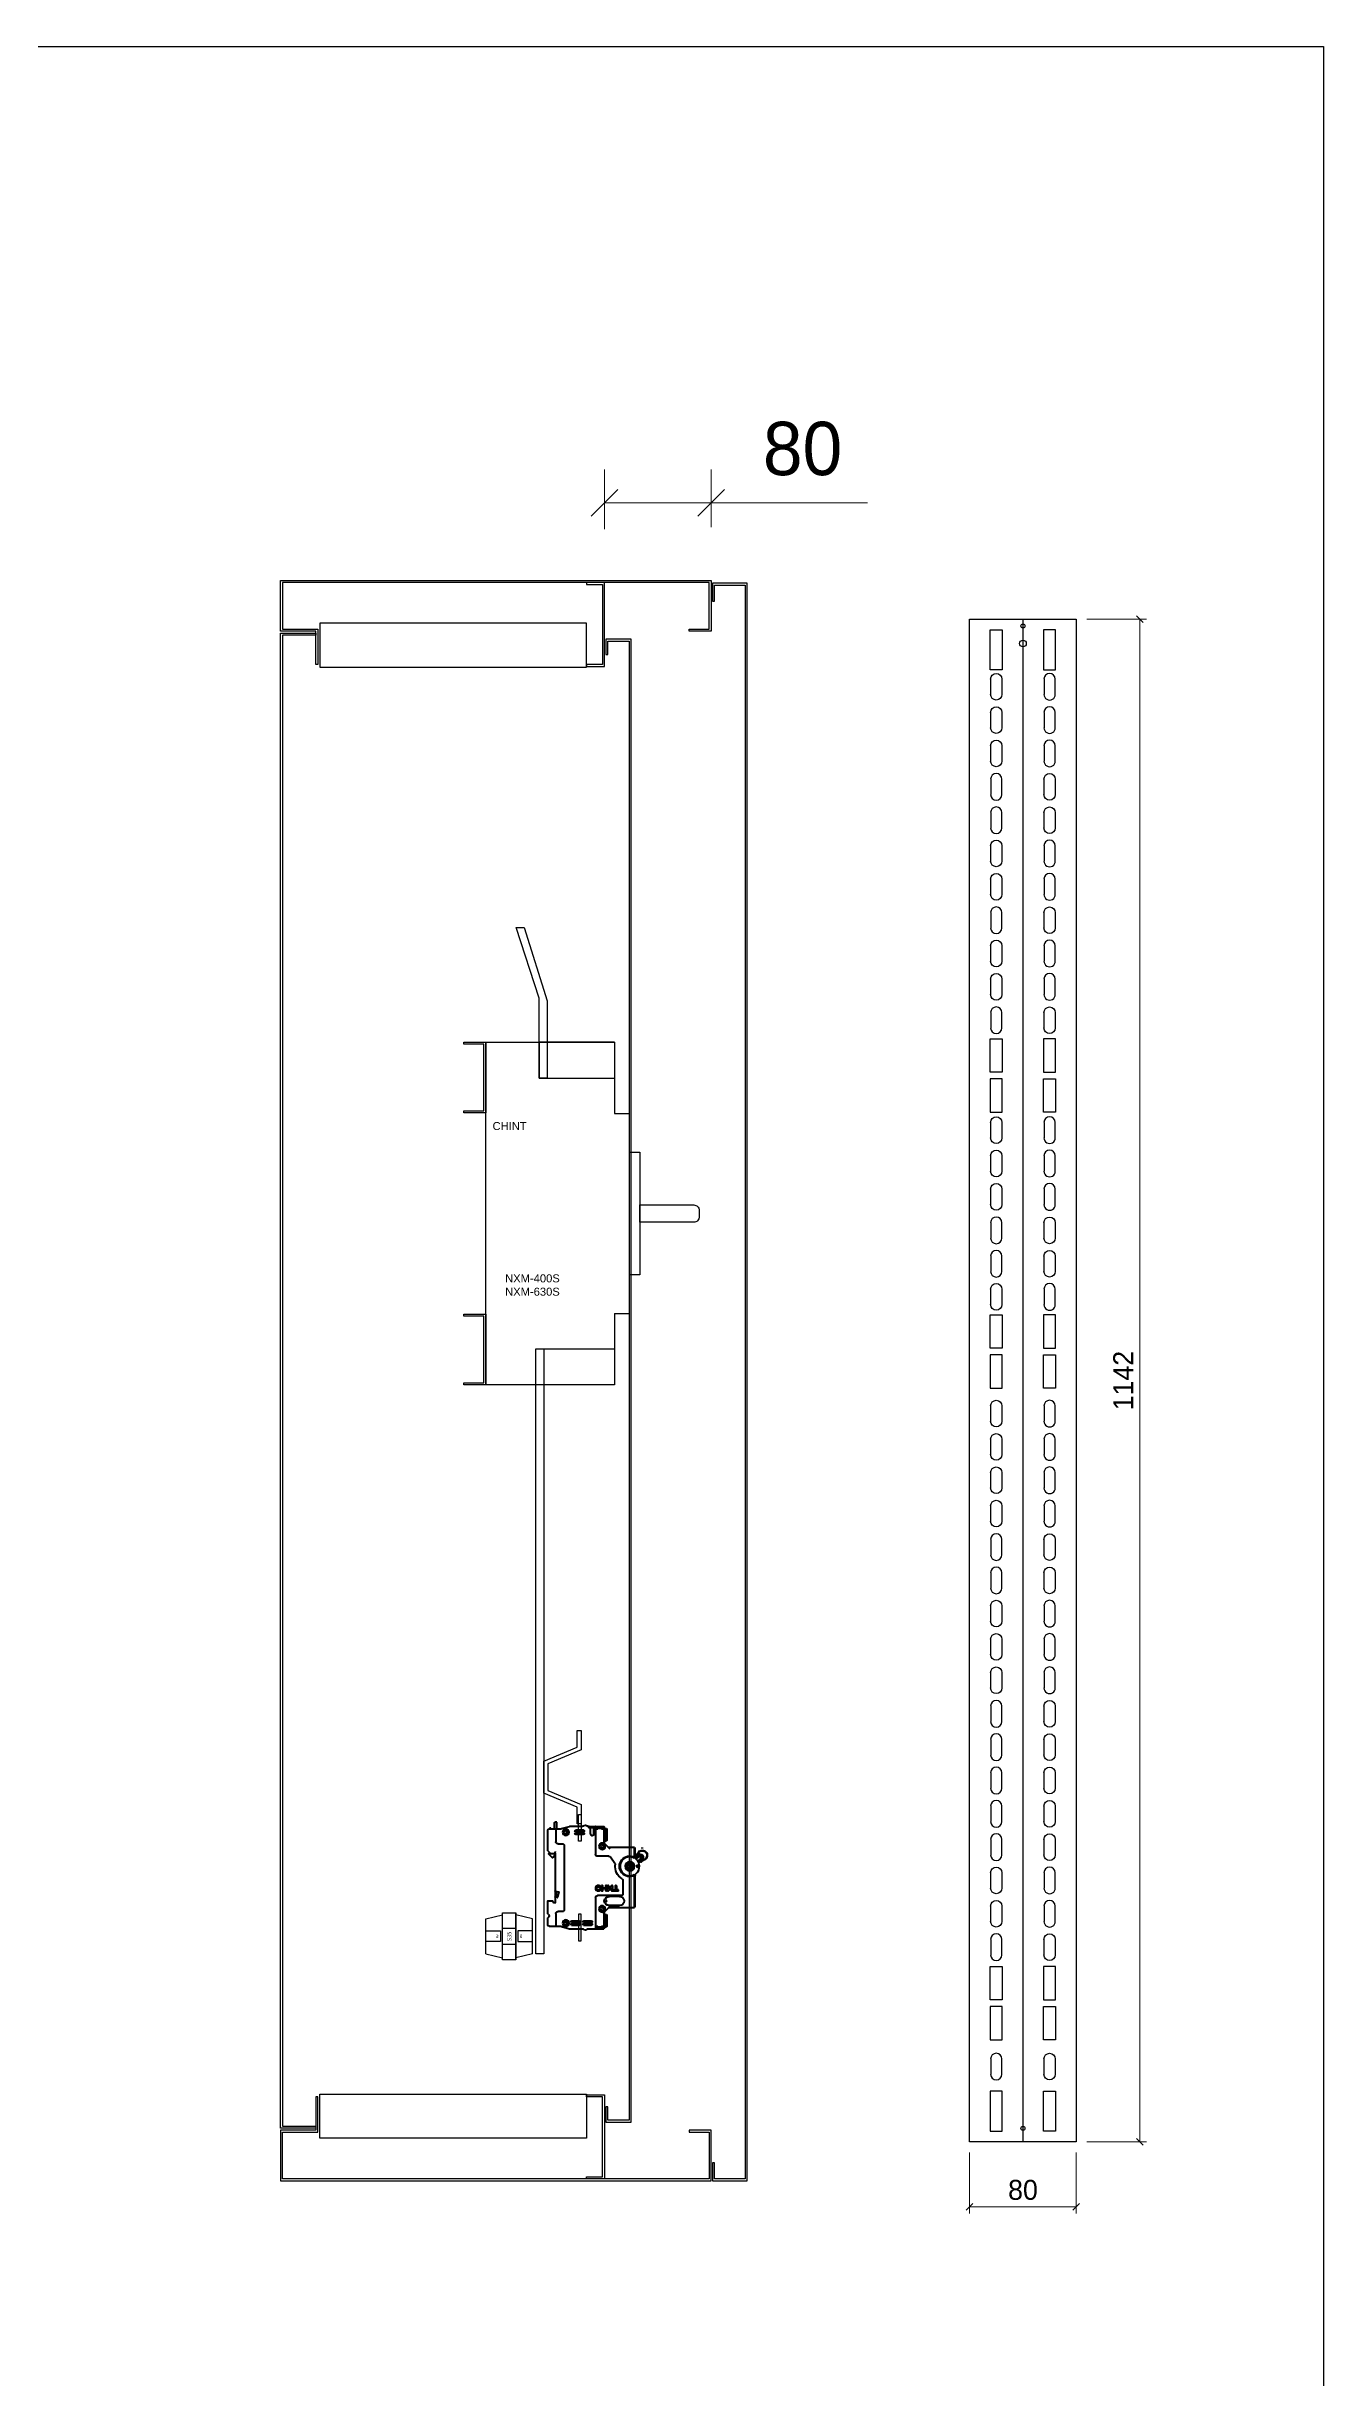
# Model space of a CAD drawing. Header units: millimetres. Extents: x 0 to 4277, y 0 to 3024.
# Drawn here: x 3319 to 4277, y 1276 to 3024 of the extents above; entities that cross this region are included whole.
import ezdxf
from ezdxf.enums import TextEntityAlignment as Align

# ---------------------------------------------------------------- set-up
doc = ezdxf.new("R2010")
doc.units = ezdxf.units.MM
doc.linetypes.add('KM_SOLID', pattern=[0])
doc.layers.add('CNC', color=7, linetype='Continuous')
doc.layers.add('DIM', color=253, linetype='Continuous')
for name, color, linetype, lineweight in [('GAI095DXF095CONTINUOUS095LINE0', 255, 'KM_SOLID', 13), ('KETI2095DXF095CONTINUOUS095LINE0', 255, 'KM_SOLID', 13), ('粗线层0', 3, 'KM_SOLID', 40), ('粗线层1', 3, 'KM_SOLID', 40)]:
    doc.layers.add(name, color=color, linetype=linetype, lineweight=lineweight)
doc.styles.add('Arial', font='arial.ttf')
doc.styles.add('Tahoma (Input Text)', font='tahoma.ttf')
doc.dimstyles.new('Dim-15', dxfattribs={"dimtxt": 15, "dimasz": 5, "dimexe": 5, "dimexo": 8, "dimgap": 5, "dimtad": 1, "dimdec": 0, "dimtxsty": 'Standard', "dimblk": 'OBLIQUE', "dimcen": 10, "dimclrd": 5, "dimclre": 5, "dimclrt": 3, "dimazin": 3, "dimtfac": 1, "dimtdec": 0, "dimtmove": 0, "dimatfit": 3, "dimldrblk": 'OBLIQUE', "dimlwd": 9, "dimlwe": 9})
doc.dimstyles.new('Dim-40', dxfattribs={"dimtxt": 40, "dimasz": 20, "dimexe": 25, "dimexo": 40, "dimgap": 20, "dimtad": 1, "dimdec": 0, "dimtxsty": 'Standard', "dimblk": 'OBLIQUE', "dimcen": 15, "dimclrd": 5, "dimclre": 5, "dimclrt": 3, "dimazin": 3, "dimtfac": 1, "dimtdec": 0, "dimtmove": 0, "dimatfit": 3, "dimldrblk": 'ARCHTICK', "dimlwd": 9, "dimlwe": 9})

# ---------------------------------------------------------------- blocks, each defined once
blk = doc.blocks.new('khungtenAsean2')
at = {"color": 7}
blk.add_lwpolyline([(0, 0), (2970, 0), (2970, -2100), (0, -2100)], close=True, dxfattribs=at)
at = {"color": 1, "style": 'Tahoma (Input Text)', "flags": 8}
for tag, p in [('#01', (137.1, -2021.3)), ('#03', (506.6, -2019.3)), ('#05', (1106.6, -2021.3)), ('#07', (1834.7, -2021.3)), ('#09', (2146.7, -2021.3)), ('#02', (98.5, -2081.3)), ('#04', (486.1, -2081.3)), ('#06', (1065.3, -2081.3)), ('#08', (1817.4, -2081.3)), ('#10', (2146.7, -2081.3))]:
    blk.add_attdef(tag, p, '', height=25, dxfattribs=at)
blk.add_attdef('#11', text='', height=25, dxfattribs=at).set_placement((2915, -2067.3), align=Align.CENTER)
blk = doc.blocks.new('*D7')
at = {"color": 0, "linetype": 'ByBlock', "lineweight": -2}
for p, q in [((4141.7, 2592.1), (4136.7, 2597.1)), ((4136.7, 1455.6), (4141.7, 1450.6))]:
    blk.add_line(p, q, dxfattribs=at)
at = {"layer": 'Defpoints', "color": 0, "transparency": 16777216}
for p in [(4091.5, 2594.6), (4091.5, 1453.1), (4139.2, 1453.1)]:
    blk.add_point(p, dxfattribs=at)
at = {"layer": 'DIM', "color": 5, "lineweight": 9, "transparency": 16777216}
for p, q in [((4099.5, 2594.6), (4144.2, 2594.6)), ((4139.2, 2594.6), (4139.2, 1453.1)), ((4099.5, 1453.1), (4144.2, 1453.1))]:
    blk.add_line(p, q, dxfattribs=at)
at = {"layer": 'DIM', "color": 3, "transparency": 16777216, "insert": (4126.7, 2023.8), "char_height": 15, "attachment_point": 5, "rotation": 90}
blk.add_mtext('1142', dxfattribs=at)
blk = doc.blocks.new('_Oblique')
at = {"color": 0, "linetype": 'ByBlock', "lineweight": -2}
blk.add_line((-0.5, -0.5), (0.5, 0.5), dxfattribs=at)
blk = doc.blocks.new('*D8')
at = {"color": 0, "linetype": 'ByBlock', "lineweight": -2}
for p, q in [((4014, 1406.8), (4009, 1401.8)), ((4089, 1401.8), (4094, 1406.8))]:
    blk.add_line(p, q, dxfattribs=at)
at = {"layer": 'Defpoints', "color": 0, "transparency": 16777216}
for p in [(4011.5, 1453.1), (4091.5, 1453.1), (4091.5, 1404.3)]:
    blk.add_point(p, dxfattribs=at)
at = {"layer": 'DIM', "color": 5, "lineweight": 9, "transparency": 16777216}
for p, q in [((4011.5, 1445.1), (4011.5, 1399.3)), ((4091.5, 1445.1), (4091.5, 1399.3)), ((4011.5, 1404.3), (4091.5, 1404.3))]:
    blk.add_line(p, q, dxfattribs=at)
at = {"layer": 'DIM', "color": 3, "transparency": 16777216, "insert": (4051.5, 1416.9), "char_height": 15, "attachment_point": 5}
blk.add_mtext('80', dxfattribs=at)
blk = doc.blocks.new('ovan8.5x20')
at = {"layer": 'CNC', "color": 2, "lineweight": -3}
for p, q in [((5.7, 4.2), (-5.8, 4.2)), ((-5.8, -4.2), (5.7, -4.2))]:
    blk.add_line(p, q, dxfattribs=at)
for centre, start, end in [((-5.8, 0), 90, 270), ((5.7, 0), 270, 90)]:
    blk.add_arc(centre, 4.25, start, end, dxfattribs=at)
blk = doc.blocks.new('nxm-400-630-2')
at = {"color": 7}
for p, q in [((29751.6, -129472.4), (29751.6, -129525.9)), ((29751.6, -129525.9), (29762.6, -129525.9)), ((29762.6, -129554.9), (29762.6, -129646.9)), ((29751.6, -129675.9), (29751.6, -129729.4)), ((29751.6, -129675.9), (29762.6, -129675.9))]:
    blk.add_line(p, q, dxfattribs=at)
for points in [[(29751.6, -129729.4), (29655.1, -129729.4), (29655.1, -129472.4), (29751.6, -129472.4)], [(29751.6, -129472.4), (29695.1, -129472.4), (29695.1, -129499.4), (29751.6, -129499.4)], [(29762.6, -129525.9), (29762.6, -129554.9)], [(29762.6, -129554.9), (29770.6, -129554.9), (29770.6, -129646.9), (29762.6, -129646.9)], [(29762.6, -129646.9), (29762.6, -129675.9)], [(29751.6, -129729.4), (29692.6, -129729.4), (29692.6, -129702.4), (29751.6, -129702.4)]]:
    blk.add_lwpolyline(points, dxfattribs=at)
blk.add_lwpolyline([(29770.6, -129594.4), (29811.1, -129594.4, -0.414214), (29815.1, -129598.4), (29815.1, -129603.4, -0.414214), (29811.1, -129607.4), (29770.6, -129607.4)], format="xyb", close=True, dxfattribs=at)
at = {"color": 7, "char_height": 6, "width": 25.603, "attachment_point": 5, "style": 'Arial'}
for s, insert in [('CHINT', (29673, -129535.3)), ('NXM-400S\\PNXM-630S', (29690.1, -129654.5))]:
    blk.add_mtext(s, dxfattribs=dict(at, insert=insert))
blk = doc.blocks.new('*D12')
at = {"color": 0, "linetype": 'ByBlock', "lineweight": -2}
for p, q in [((3747.6, 2692), (3727.6, 2672)), ((3807.6, 2672), (3827.6, 2692))]:
    blk.add_line(p, q, dxfattribs=at)
at = {"layer": 'Defpoints', "color": 0, "transparency": 16777216}
for p in [(3817.6, 2682), (3737.6, 2622.3), (3817.6, 2623.8)]:
    blk.add_point(p, dxfattribs=at)
at = {"layer": 'DIM', "color": 5, "lineweight": 9, "transparency": 16777216}
for p, q in [((3737.6, 2662.3), (3737.6, 2707)), ((3817.6, 2663.8), (3817.6, 2707)), ((3737.6, 2682), (3817.6, 2682)), ((3817.6, 2682), (3934.8, 2682))]:
    blk.add_line(p, q, dxfattribs=at)
at = {"layer": 'DIM', "color": 3, "transparency": 16777216, "insert": (3886.2, 2722.4), "char_height": 40, "attachment_point": 5}
blk.add_mtext('80', dxfattribs=at)
blk = doc.blocks.new('_ArchTick')
at = {"color": 0, "const_width": 0.15}
blk.add_lwpolyline([(-0.5, -0.5), (0.5, 0.5)], dxfattribs=at)
blk = doc.blocks.new('nxb63-2')
at = {"color": 1}
for points in [[(29690.6, -130689.9), (29692.6, -130689.9), (29692.6, -130709.9), (29690.6, -130709.9)], [(29690.6, -130784.7), (29692.6, -130784.7), (29692.6, -130764.7), (29690.6, -130764.7)]]:
    blk.add_lwpolyline(points, close=True, dxfattribs=at)
at = {"layer": 'GAI095DXF095CONTINUOUS095LINE0', "color": 7, "linetype": 'KM_SOLID'}
blk.add_line((29732.7, -130714.8), (29733.1, -130715.2), dxfattribs=at)
blk.add_arc((29683.9, -130775.4), 0.3, 255.0184, 270, dxfattribs=at)
at = {"layer": 'KETI2095DXF095CONTINUOUS095LINE0', "color": 7, "linetype": 'KM_SOLID'}
for q in [(29683.8, -130775.7), (29683.9, -130775.7)]:
    blk.add_line((29683.9, -130775.7), q, dxfattribs=at)
at = {"layer": '粗线层0', "color": 7}
for p, q in [((29721.5, -130716.3), (29713.5, -130716.3)), ((29714, -130716.4), (29721.5, -130716.4)), ((29713.5, -130723.3), (29721.5, -130723.3)), ((29721.5, -130723.2), (29714, -130723.2))]:
    blk.add_line(p, q, dxfattribs=at)
for centre, radius, start, end in [((29713.5, -130719.8), 3.5, 90, 270), ((29711.4, -130718.5), 0.5, 153.9721, 238.0343), ((29714, -130719.8), 3.4, 90, 153.9721), ((29710.6, -130719.8), 1, 301.9657, 58.0343), ((29721.5, -130719.8), 3.5, 270, 90), ((29721.5, -130719.8), 3.4, 270, 90), ((29711.4, -130721), 0.5, 121.9657, 206.0279), ((29714, -130719.8), 3.4, 206.0279, 270)]:
    blk.add_arc(centre, radius, start, end, dxfattribs=at)
at = {"layer": '粗线层1', "color": 7}
for p, q in [((29667.6, -130701.8), (29667.6, -130706.8)), ((29668.6, -130700.8), (29677.9, -130700.8)), ((29673.6, -130710.4), (29673.6, -130700.8)), ((29676.8, -130700.8), (29683.9, -130698.9)), ((29683.9, -130698.9), (29693.7, -130698.9)), ((29685.5, -130701.7), (29691.5, -130701.7)), ((29691.5, -130702.7), (29685.5, -130702.7)), ((29694.5, -130701.7), (29700.5, -130701.7)), ((29700.5, -130702.7), (29694.5, -130702.7)), ((29697.8, -130698.9), (29709.6, -130698.9)), ((29703.5, -130722.3), (29703.5, -130698.9)), ((29704.5, -130701.4), (29704.5, -130698.9)), ((29704.5, -130700.4), (29708.5, -130700.4)), ((29708.5, -130701.4), (29708.5, -130698.9)), ((29710, -130699.3), (29709.6, -130698.9)), ((29709.6, -130711.2), (29709.6, -130698.9)), ((29710, -130711.6), (29710, -130699.3)), ((29710.4, -130700.4), (29711.6, -130700.4)), ((29712, -130700.8), (29711.6, -130700.4)), ((29711.6, -130700.4), (29711.6, -130709.7)), ((29712, -130709.3), (29712, -130700.8)), ((29667.6, -130710.3), (29667.6, -130719.7)), ((29667.9, -130720), (29671.2, -130720)), ((29671.2, -130720), (29672.1, -130718.5)), ((29672.1, -130718.5), (29671.9, -130718.2)), ((29673.1, -130718.5), (29672.1, -130718.5)), ((29673.1, -130718.5), (29673.4, -130718.2)), ((29673.1, -130756), (29673.1, -130718.5)), ((29678.5, -130711.9), (29675.1, -130711.9)), ((29680, -130761.2), (29680, -130713.4)), ((29685.5, -130703.7), (29691.5, -130703.7)), ((29691.5, -130704.7), (29685.5, -130704.7)), ((29694.5, -130703.7), (29700.5, -130703.7)), ((29700.5, -130704.7), (29694.5, -130704.7)), ((29709.6, -130711.2), (29714.4, -130716)), ((29710.4, -130709.7), (29711.6, -130709.7)), ((29711.6, -130709.7), (29712, -130709.3)), ((29713.2, -130714.8), (29732.7, -130714.8)), ((29732.7, -130714.8), (29732.7, -130738.7)), ((29733.1, -130715.2), (29733.1, -130738.7)), ((29673.2, -130727.2), (29675.8, -130726.7)), ((29675, -130722.5), (29673.3, -130722.9)), ((29674, -130727), (29674, -130722.7)), ((29675, -130722.5), (29675.1, -130722.3)), ((29675.8, -130726.7), (29675, -130722.5)), ((29675.8, -130726.7), (29676.1, -130726.8)), ((29703.5, -130730.2), (29703.5, -130728.3)), ((29704.5, -130728.4), (29704.5, -130730.1)), ((29704.6, -130727.3), (29706.4, -130727.3)), ((29706.4, -130731.3), (29704.6, -130731.3)), ((29706.2, -130728.1), (29704.8, -130728.1)), ((29704.8, -130730.5), (29706.2, -130730.5)), ((29722.5, -130723.8), (29705, -130723.8)), ((29706.5, -130728.6), (29706.5, -130728.4)), ((29706.5, -130730.1), (29706.5, -130729.8)), ((29707.3, -130728.8), (29706.7, -130728.8)), ((29706.7, -130729.6), (29707.3, -130729.6)), ((29707.5, -130728.3), (29707.5, -130728.6)), ((29707.5, -130729.8), (29707.5, -130730.2)), ((29707.9, -130731.1), (29707.9, -130727.4)), ((29708, -130727.3), (29708.7, -130727.3)), ((29708.7, -130731.3), (29708, -130731.3)), ((29708.9, -130727.4), (29708.9, -130728.8)), ((29711.7, -130728.8), (29708.9, -130728.8)), ((29708.9, -130729.6), (29708.9, -130731.1)), ((29708.9, -130729.6), (29710.8, -130729.6)), ((29710.8, -130728.1), (29710.8, -130727.4)), ((29710.8, -130731.1), (29710.8, -130729.6)), ((29711.7, -130727.3), (29711, -130727.3)), ((29711.7, -130728.3), (29711, -130728.3)), ((29711.7, -130731.3), (29711, -130731.3)), ((29711.8, -130727.4), (29711.8, -130728.1)), ((29711.8, -130728.9), (29711.8, -130731.1)), ((29712.3, -130731.1), (29712.3, -130727.4)), ((29712.5, -130727.3), (29712.9, -130727.3)), ((29713.2, -130731.3), (29712.5, -130731.3)), ((29713.3, -130731.1), (29713.3, -130728.8)), ((29715.2, -130731), (29713.3, -130728.8)), ((29713.5, -130727.6), (29715.3, -130729.8)), ((29715.3, -130727.4), (29715.3, -130729.8)), ((29715.5, -130727.3), (29716.2, -130727.3)), ((29716.2, -130731.3), (29715.8, -130731.3)), ((29716.3, -130727.4), (29716.3, -130731.1)), ((29716.5, -130727.9), (29716.5, -130727.4)), ((29716.8, -130727.3), (29720.6, -130727.3)), ((29716.8, -130728.1), (29718.2, -130728.1)), ((29718.2, -130731.1), (29718.2, -130728.1)), ((29719, -130731.3), (29718.3, -130731.3)), ((29720.6, -130728.1), (29719.2, -130728.1)), ((29719.2, -130731.1), (29719.2, -130728.1)), ((29720.6, -130727.4), (29720.6, -130727.9)), ((29724, -130735.2), (29724, -130725.3)), ((29671.2, -130752.2), (29668.5, -130754.9)), ((29670.4, -130755.2), (29669.1, -130755.2)), ((29670.4, -130755.5), (29670.4, -130755.2)), ((29671.2, -130752.2), (29671.5, -130752.2)), ((29673.1, -130754.4), (29671.5, -130752.2)), ((29703.5, -130774.7), (29703.5, -130754.8)), ((29713.3, -130753.3), (29705, -130753.3)), ((29717.9, -130748), (29714.6, -130752.6)), ((29732.7, -130752.8), (29732.7, -130759.8)), ((29732.9, -130752), (29735.4, -130754)), ((29733.1, -130752.8), (29733.1, -130759.4)), ((29733.2, -130751.7), (29735.7, -130753.6)), ((29733.4, -130753.4), (29734, -130752.8)), ((29733.4, -130753.4), (29733.4, -130753.9)), ((29733.4, -130753.4), (29735.3, -130755)), ((29733.4, -130753.9), (29735.1, -130755.3)), ((29734, -130753.1), (29733.6, -130753.2)), ((29734.4, -130753.8), (29733.6, -130753.2)), ((29734, -130753.1), (29735.3, -130754.1)), ((29734.1, -130751.9), (29735.6, -130753.1)), ((29734.3, -130751.7), (29735.8, -130752.9)), ((29734.4, -130753.8), (29734.6, -130753.6)), ((29735.1, -130754.4), (29734.4, -130753.8)), ((29734.7, -130753.5), (29734.7, -130753.4)), ((29734.7, -130753.6), (29734.7, -130753.5)), ((29734.7, -130753.5), (29735.1, -130753.8)), ((29734.9, -130753.8), (29735.1, -130753.8)), ((29735.1, -130753.7), (29735.1, -130753.8)), ((29737.8, -130751.3), (29735.5, -130749.1)), ((29736.7, -130749.6), (29735.7, -130748.7)), ((29738.1, -130751), (29735.7, -130748.7)), ((29737.1, -130751.4), (29735.7, -130750.1)), ((29737.2, -130751.3), (29735.8, -130750)), ((29736, -130754.5), (29735.9, -130754.4)), ((29735.9, -130754.4), (29736, -130754.3)), ((29736.3, -130754.6), (29736.4, -130754.5)), ((29736.5, -130754.4), (29736.4, -130754.5)), ((29736.7, -130749.7), (29737.2, -130749)), ((29737, -130749.3), (29737, -130749.7)), ((29737, -130749.3), (29737.7, -130750)), ((29738.2, -130750.8), (29737, -130749.7)), ((29737.2, -130749), (29739.1, -130750.6)), ((29737.7, -130749), (29737.2, -130749)), ((29737.4, -130750.3), (29737.5, -130750.3)), ((29737.5, -130750.2), (29737.7, -130750)), ((29737.8, -130750.6), (29737.5, -130750.3)), ((29737.6, -130750.3), (29737.5, -130750.3)), ((29737.7, -130749), (29739.3, -130750.4)), ((29737.7, -130750), (29738.4, -130750.6)), ((29737.8, -130750.5), (29737.8, -130750.6)), ((29737.8, -130750.6), (29737.8, -130750.7)), ((29738.4, -130751.4), (29738.5, -130751.4)), ((29738.6, -130751.4), (29738.5, -130751.4)), ((29738.7, -130751.8), (29738.6, -130751.9)), ((29738.8, -130751.7), (29738.7, -130751.8)), ((29740.7, -130750.9), (29740.6, -130751)), ((29740.7, -130750.9), (29741.5, -130751.6)), ((29740.9, -130750.9), (29740.7, -130750.9)), ((29740.9, -130750.9), (29741.5, -130751.5)), ((29741.4, -130751.7), (29741.5, -130751.6)), ((29741.5, -130751.6), (29741.5, -130751.5)), ((29667.6, -130757.5), (29669.5, -130755.6)), ((29667.6, -130757.5), (29667.6, -130772.8)), ((29667.9, -130757.7), (29667.6, -130757.5)), ((29668.8, -130755.6), (29668.8, -130756.3)), ((29669.7, -130755.5), (29673.1, -130755.5)), ((29673.6, -130773.8), (29673.6, -130764.2)), ((29675.1, -130762.7), (29678.5, -130762.7)), ((29688.5, -130769.8), (29694.5, -130769.8)), ((29694.5, -130770.8), (29688.5, -130770.8)), ((29688.5, -130771.8), (29694.5, -130771.8)), ((29694.5, -130772.8), (29688.5, -130772.8)), ((29699.7, -130770), (29699.7, -130774.5)), ((29702.2, -130770), (29702.2, -130774.5)), ((29714.4, -130758.6), (29709.6, -130763.4)), ((29709.6, -130775.7), (29709.6, -130763.4)), ((29710, -130775.3), (29710, -130763)), ((29710.4, -130764.9), (29711.6, -130764.9)), ((29711.6, -130764.9), (29711.6, -130774.2)), ((29712, -130765.3), (29711.6, -130764.9)), ((29712, -130773.8), (29712, -130765.3)), ((29732.7, -130759.8), (29713.2, -130759.8)), ((29732.7, -130759.8), (29733.1, -130759.4)), ((29735.9, -130756.5), (29735.8, -130756.6)), ((29735.8, -130756.6), (29735.8, -130756.7)), ((29736.5, -130757.3), (29735.8, -130756.6)), ((29736.4, -130757.3), (29735.8, -130756.7)), ((29736.4, -130757.3), (29736.5, -130757.3)), ((29736.5, -130757.3), (29736.6, -130757.2)), ((29668.6, -130773.8), (29677.9, -130773.8)), ((29669.8, -130774.3), (29669, -130774.3)), ((29670, -130773.9), (29670.5, -130773.8)), ((29672.4, -130778.4), (29672.4, -130773.8)), ((29672.4, -130778.4), (29672.9, -130778.9)), ((29674.4, -130778.9), (29672.9, -130778.9)), ((29674.4, -130773.8), (29674.4, -130778.9)), ((29676.8, -130773.8), (29683.8, -130775.7)), ((29693.7, -130775.7), (29683.9, -130775.7)), ((29697.8, -130775.7), (29709.6, -130775.7)), ((29698.5, -130774.8), (29698.5, -130775)), ((29703.2, -130774.7), (29698.7, -130774.7)), ((29703.5, -130774.7), (29703.4, -130774.7)), ((29704.5, -130775.7), (29704.5, -130773.2)), ((29708.5, -130774.2), (29704.5, -130774.2)), ((29708.5, -130775.7), (29708.5, -130773.2)), ((29710, -130775.3), (29709.6, -130775.7)), ((29710.4, -130774.2), (29711.6, -130774.2)), ((29711.6, -130774.2), (29712, -130773.8))]:
    blk.add_line(p, q, dxfattribs=at)
for centre, radius in [((29681.1, -130703.2), 2.45), ((29681.1, -130703.2), 2.15), ((29681.1, -130703.2), 1.1), ((29708.3, -130713.8), 2.45), ((29708.3, -130713.8), 2.15), ((29708.3, -130713.8), 1.1), ((29729.1, -130745.8), 7.3), ((29729.1, -130745.8), 3.45), ((29729.1, -130745.8), 3.15), ((29729.1, -130745.8), 2.45), ((29729.1, -130745.8), 2.15), ((29729.1, -130745.8), 1.1), ((29734.9, -130745.8), 0.7), ((29681.1, -130771.3), 2.45), ((29681.1, -130771.3), 2.15), ((29681.1, -130771.3), 1.1), ((29708.3, -130760.8), 2.45), ((29708.3, -130760.8), 2.15), ((29708.3, -130760.8), 1.1)]:
    blk.add_circle(centre, radius, dxfattribs=at)
for centre, radius, start, end in [((29668.6, -130701.8), 1, 90, 180), ((29683.9, -130699.2), 0.3, 89.9991, 104.9807), ((29685.5, -130702.2), 0.5, 90, 270), ((29691.5, -130702.2), 0.5, 270, 90), ((29693.7, -130698.1), 0.8, 270, 322.0201), ((29694.5, -130702.2), 0.5, 90, 270), ((29695.8, -130699.7), 1.8, 37.9799, 142.0201), ((29697.8, -130698.1), 0.8, 217.9781, 270.0013), ((29697.8, -130698.1), 0.8, 217.9799, 270), ((29700.5, -130702.2), 0.5, 270, 90), ((29710.4, -130700), 0.4, 180, 270), ((29668.1, -130706.8), 0.5, 180, 240), ((29668.1, -130710.3), 0.5, 120, 180), ((29667.9, -130719.7), 0.3, 180, 270), ((29667.1, -130708.6), 1.5, 300, 60), ((29671, -130719.7), 0.3, 269.9953, 329.9905), ((29675.1, -130710.4), 1.5, 180, 270), ((29678.5, -130713.4), 1.5, 0, 90), ((29685.5, -130704.2), 0.5, 90, 270), ((29691.5, -130704.2), 0.5, 270, 90), ((29694.5, -130704.2), 0.5, 90, 270), ((29700.5, -130704.2), 0.5, 270, 90), ((29710.4, -130710.1), 0.4, 90, 180), ((29673.3, -130722.7), 0.2, 179.9863, 282.0029), ((29673.3, -130727.4), 0.2, 102, 180), ((29705, -130722.3), 1.5, 180, 270), ((29729.1, -130745.8), 11, 121.8704, 186.0402), ((29722.5, -130725.3), 1.5, 0, 90), ((29722.5, -130735.2), 1.5, 301.8704, 0), ((29668.8, -130755.2), 0.4, 135, 270), ((29669.1, -130754.8), 0.4, 135, 270), ((29705, -130754.8), 1.5, 90, 180), ((29713.3, -130751.8), 1.5, 270, 325), ((29716.6, -130747.1), 1.5, 325, 6.0402), ((29729.1, -130745.8), 7.7, 63.2022, 296.7975), ((29729.1, -130745.8), 7.3, 62.2403, 297.7598), ((29732.5, -130738.7), 0.6, 258.9612, 0), ((29732.5, -130752.8), 0.6, 0, 101.037), ((29732.5, -130738.7), 0.2, 290.8967, 0), ((29728.5, -130738.3), 4.03, 346.0784, 347.7261), ((29732.5, -130752.8), 0.2, 0, 69.0963), ((29732.7, -130739.4), 0.1, 113.7331, 240.1632), ((29732.7, -130752.2), 0.1, 119.837, 214.4325), ((29734.9, -130751), 1.2, 199.1391, 231.7907), ((29734.9, -130751), 1, 194.2296, 231.7907), ((29735.1, -130745.7), 0.9, 187.5311, 222.9924), ((29735.1, -130745.7), 0.9, 188.1215, 232.0499), ((29735, -130750.8), 1, 46.2053, 85.0457), ((29736.7, -130752.4), 2.49, 231.7907, 46.2054), ((29733.9, -130756.6), 1.8, 19.0787, 48.998), ((29735, -130750.8), 1.2, 46.2053, 80.1013), ((29736.7, -130752.4), 2.19, 231.7907, 46.2053), ((29733.9, -130756.6), 2.1, 19.0787, 48.998), ((29736.7, -130752.4), 1.99, 231.7907, 46.2053), ((29736.4, -130752.1), 1.2, 231.7907, 46.2053), ((29736.7, -130752.4), 1.59, 231.7907, 46.2053), ((29736.4, -130752.1), 1, 231.7907, 46.2053), ((29740.5, -130749), 2.1, 228.998, 258.9173), ((29740.5, -130749), 1.8, 228.998, 258.9173), ((29739.9, -130751.8), 1, 60.3897, 78.9173), ((29739.9, -130751.8), 0.7, 60.3897, 78.9173), ((29738.6, -130754.1), 3.35, 318.945, 60.3897), ((29738.6, -130754.1), 3.65, 318.9494, 60.3897), ((29668.6, -130772.8), 1, 180, 270), ((29669.7, -130755.8), 0.3, 90, 135), ((29675.1, -130764.2), 1.5, 90, 180), ((29678.5, -130761.2), 1.5, 270, 0), ((29688.5, -130770.3), 0.5, 90, 270), ((29688.5, -130772.3), 0.5, 90, 270), ((29694.5, -130770.3), 0.5, 270, 90), ((29694.5, -130772.3), 0.5, 270, 90), ((29701, -130770), 1.26, 0, 180), ((29710.4, -130764.5), 0.4, 180, 270), ((29736.5, -130755.7), 1, 199.0787, 217.6062), ((29738.6, -130754.1), 3.65, 217.6062, 319.0465), ((29736.5, -130755.7), 0.7, 199.0787, 217.6062), ((29738.6, -130754.1), 3.35, 217.6062, 319.0509), ((29670.2, -130774.3), 1.2, 155.3667, 180), ((29670.2, -130774.3), 0.4, 105.6184, 180), ((29693.7, -130776.5), 0.8, 37.9779, 90), ((29693.7, -130776.5), 0.8, 37.9799, 90), ((29695.8, -130774.9), 1.8, 217.9799, 322.0201), ((29697.8, -130776.5), 0.8, 90, 142.0201), ((29710.4, -130774.6), 0.4, 90, 180)]:
    blk.add_arc(centre, radius, start, end, dxfattribs=at)
for points in [[(29704.6, -130727.3), (29704.1, -130727.3), (29703.5, -130727.8), (29703.5, -130728.3)], [(29703.5, -130730.2), (29703.5, -130730.7), (29704.1, -130731.3), (29704.6, -130731.3)], [(29704.5, -130728.4), (29704.5, -130728.3), (29704.7, -130728.1), (29704.8, -130728.1)], [(29704.8, -130730.5), (29704.7, -130730.5), (29704.5, -130730.3), (29704.5, -130730.1)], [(29706.2, -130728.1), (29706.3, -130728.1), (29706.5, -130728.3), (29706.5, -130728.4)], [(29706.5, -130730.1), (29706.5, -130730.3), (29706.3, -130730.5), (29706.2, -130730.5)], [(29707.5, -130728.3), (29707.5, -130727.8), (29706.9, -130727.3), (29706.4, -130727.3)], [(29706.4, -130731.3), (29706.9, -130731.3), (29707.5, -130730.7), (29707.5, -130730.2)], [(29706.5, -130728.6), (29706.5, -130728.7), (29706.6, -130728.8), (29706.7, -130728.8)], [(29706.7, -130729.6), (29706.6, -130729.6), (29706.5, -130729.7), (29706.5, -130729.8)], [(29707.3, -130728.8), (29707.4, -130728.8), (29707.5, -130728.7), (29707.5, -130728.6)], [(29707.5, -130729.8), (29707.5, -130729.7), (29707.4, -130729.6), (29707.3, -130729.6)], [(29707.9, -130727.4), (29707.9, -130727.4), (29707.9, -130727.3), (29708, -130727.3)], [(29708, -130731.3), (29707.9, -130731.3), (29707.9, -130731.2), (29707.9, -130731.1)], [(29708.7, -130727.3), (29708.8, -130727.3), (29708.9, -130727.4), (29708.9, -130727.4)], [(29708.9, -130731.1), (29708.9, -130731.2), (29708.8, -130731.3), (29708.7, -130731.3)], [(29710.8, -130727.4), (29710.8, -130727.4), (29710.9, -130727.3), (29711, -130727.3)], [(29711, -130728.3), (29710.9, -130728.3), (29710.8, -130728.2), (29710.8, -130728.1)], [(29711, -130731.3), (29710.9, -130731.3), (29710.8, -130731.2), (29710.8, -130731.1)], [(29711.7, -130727.3), (29711.7, -130727.3), (29711.8, -130727.4), (29711.8, -130727.4)], [(29711.8, -130728.1), (29711.8, -130728.2), (29711.7, -130728.3), (29711.7, -130728.3)], [(29711.7, -130728.8), (29711.8, -130728.8), (29711.8, -130728.8), (29711.8, -130728.9)], [(29711.8, -130731.1), (29711.8, -130731.2), (29711.7, -130731.3), (29711.7, -130731.3)], [(29712.3, -130727.4), (29712.3, -130727.4), (29712.4, -130727.3), (29712.5, -130727.3)], [(29712.5, -130731.3), (29712.4, -130731.3), (29712.3, -130731.2), (29712.3, -130731.1)], [(29712.9, -130727.3), (29713.1, -130727.3), (29713.3, -130727.4), (29713.5, -130727.6)], [(29713.3, -130731.1), (29713.3, -130731.2), (29713.2, -130731.3), (29713.2, -130731.3)], [(29715.8, -130731.3), (29715.5, -130731.3), (29715.3, -130731.2), (29715.2, -130731)], [(29715.3, -130727.4), (29715.3, -130727.4), (29715.4, -130727.3), (29715.5, -130727.3)], [(29716.2, -130727.3), (29716.2, -130727.3), (29716.3, -130727.4), (29716.3, -130727.4)], [(29716.3, -130731.1), (29716.3, -130731.2), (29716.2, -130731.3), (29716.2, -130731.3)], [(29716.5, -130727.4), (29716.5, -130727.3), (29716.7, -130727.3), (29716.8, -130727.3)], [(29716.8, -130728.1), (29716.7, -130728.1), (29716.5, -130728), (29716.5, -130727.9)], [(29718.3, -130731.3), (29718.2, -130731.3), (29718.2, -130731.2), (29718.2, -130731.1)], [(29719.2, -130731.1), (29719.2, -130731.2), (29719.1, -130731.3), (29719, -130731.3)], [(29720.6, -130727.3), (29720.7, -130727.3), (29720.6, -130727.4), (29720.6, -130727.4)], [(29720.6, -130727.9), (29720.6, -130728), (29720.7, -130728.1), (29720.6, -130728.1)], [(29703.3, -130774.6), (29703.3, -130774.5), (29703.3, -130774.5), (29703.3, -130774.5)], [(29703.4, -130774.7), (29703.4, -130774.6), (29703.4, -130774.6), (29703.3, -130774.6)]]:
    blk.add_open_spline(points, degree=3, dxfattribs=at)
for points, knots in [([(29732.5, -130739.2), (29732.5, -130739.1), (29732.5, -130739), (29732.5, -130738.9), (29732.5, -130738.9)], [0, 0, 0, 0, 0.2271569, 0.3039076, 0.3039076, 0.3039076, 0.3039076]), ([(29732.5, -130752.6), (29732.5, -130752.6), (29732.5, -130752.4), (29732.5, -130752.3), (29732.5, -130752.2)], [0, 0, 0, 0, 0.2110423, 0.4197038, 0.4197038, 0.4197038, 0.4197038]), ([(29735.9, -130754.4), (29735.9, -130754.4), (29735.9, -130754.4), (29735.9, -130754.4), (29735.9, -130754.4), (29735.9, -130754.4), (29735.9, -130754.4), (29735.9, -130754.4), (29736, -130754.4), (29736, -130754.4), (29736, -130754.4), (29736, -130754.4), (29736, -130754.4), (29736.1, -130754.4), (29736.1, -130754.4), (29736.2, -130754.4), (29736.2, -130754.4), (29736.3, -130754.5), (29736.3, -130754.5), (29736.3, -130754.5), (29736.4, -130754.5), (29736.4, -130754.5), (29736.4, -130754.5), (29736.4, -130754.5), (29736.4, -130754.5), (29736.4, -130754.5), (29736.4, -130754.5), (29736.4, -130754.5), (29736.4, -130754.5), (29736.4, -130754.5), (29736.4, -130754.5)], [0, 0, 0, 0, 0.0003039, 0.0012122, 0.0027203, 0.0048238, 0.0107984, 0.0190926, 0.0296171, 0.0422645, 0.0569243, 0.0734517, 0.1114359, 0.1547645, 0.2017554, 0.2506054, 0.2994458, 0.3464179, 0.3897397, 0.4277561, 0.4443144, 0.4590127, 0.4717025, 0.48227, 0.4906045, 0.4966131, 0.4987299, 0.5002484, 0.5011635, 0.5014701, 0.5014701, 0.5014701, 0.5014701]), ([(29738.7, -130751.8), (29738.7, -130751.8), (29738.7, -130751.8), (29738.7, -130751.8), (29738.7, -130751.8), (29738.7, -130751.8), (29738.7, -130751.8), (29738.7, -130751.8), (29738.7, -130751.8), (29738.7, -130751.8), (29738.7, -130751.8), (29738.7, -130751.8), (29738.7, -130751.7), (29738.7, -130751.7), (29738.6, -130751.7), (29738.6, -130751.6), (29738.6, -130751.6), (29738.6, -130751.5), (29738.6, -130751.5), (29738.5, -130751.5), (29738.5, -130751.4), (29738.5, -130751.4), (29738.5, -130751.4), (29738.5, -130751.4), (29738.5, -130751.4), (29738.5, -130751.4), (29738.5, -130751.4), (29738.5, -130751.4), (29738.5, -130751.4), (29738.5, -130751.4), (29738.5, -130751.4)], [0, 0, 0, 0, 0.0003066, 0.0012217, 0.0027402, 0.004857, 0.0108656, 0.0192001, 0.0297677, 0.0424575, 0.0571558, 0.0737142, 0.1117307, 0.1550526, 0.2020248, 0.2508652, 0.299715, 0.3467057, 0.3900341, 0.4280183, 0.4445458, 0.4592057, 0.4718531, 0.4823777, 0.4906718, 0.4966464, 0.4987498, 0.500258, 0.5011662, 0.5014701, 0.5014701, 0.5014701, 0.5014701]), ([(29673.1, -130756), (29673.1, -130756.1), (29673.1, -130756.2), (29673.2, -130756.5), (29673.3, -130756.7), (29673.4, -130756.8)], [0, 0, 0, 0, 0.1974331, 0.4172417, 0.8881753, 0.8881753, 0.8881753, 0.8881753]), ([(29698.7, -130774.5), (29698.6, -130774.5), (29698.5, -130774.6), (29698.5, -130774.7), (29698.5, -130774.8)], [0, 0, 0, 0, 0.1941781, 0.3868654, 0.3868654, 0.3868654, 0.3868654]), ([(29698.7, -130775.7), (29698.6, -130775.7), (29698.6, -130775.7), (29698.6, -130775.6), (29698.5, -130775.6), (29698.5, -130775.5), (29698.5, -130775.4), (29698.5, -130775.2), (29698.5, -130775.1), (29698.5, -130775)], [0, 0, 0, 0, 0.0536656, 0.1110299, 0.1820802, 0.2715564, 0.3793196, 0.5024684, 0.7761707, 0.7761707, 0.7761707, 0.7761707]), ([(29699.5, -130774.7), (29699.6, -130774.7), (29699.6, -130774.6), (29699.7, -130774.6), (29699.7, -130774.5), (29699.7, -130774.5)], [0, 0, 0, 0, 0.110363, 0.1846071, 0.2703276, 0.2703276, 0.2703276, 0.2703276]), ([(29702.2, -130774.5), (29702.2, -130774.5), (29702.2, -130774.6), (29702.3, -130774.6), (29702.3, -130774.7), (29702.4, -130774.7)], [0, 0, 0, 0, 0.0857206, 0.1599647, 0.2703276, 0.2703276, 0.2703276, 0.2703276]), ([(29703.5, -130774.7), (29703.5, -130774.8), (29703.5, -130775), (29703.5, -130775.2), (29703.4, -130775.4), (29703.4, -130775.5), (29703.4, -130775.6), (29703.3, -130775.7), (29703.3, -130775.7), (29703.2, -130775.7)], [0, 0, 0, 0, 0.388941, 0.563968, 0.716802, 0.842525, 0.940215, 1.017339, 1.09147, 1.09147, 1.09147, 1.09147])]:
    blk.add_open_spline(points, degree=3, knots=knots, dxfattribs=at)
blk = doc.blocks.new('su35-1')
at = {"color": 1}
for p, q in [((-13, 35), (-16, 22.5)), ((-13, 35), (13, 35)), ((13, 35), (16, 22.5)), ((-17.5, 12.5), (-17.5, 22.5)), ((-17.5, 22.5), (17.5, 22.5)), ((-16, 22.5), (16, 22.5)), ((-6, 22.5), (-6, 12.5)), ((6, 22.5), (6, 12.5)), ((17.5, 22.5), (17.5, 12.5)), ((-17.5, 12.5), (17.5, 12.5)), ((17.5, 12.5), (-17.5, 12.5)), ((-16, 12.5), (16, 12.5)), ((-13, 0), (-16, 12.5)), ((-13, 0), (13, 0)), ((13, 0), (16, 12.5))]:
    blk.add_line(p, q, dxfattribs=at)
for points in [[(-4, 35), (4, 35), (4, 24), (-4, 24)], [(-4, 0), (4, 0), (4, 11), (-4, 11)]]:
    blk.add_lwpolyline(points, close=True, dxfattribs=at)
at = {"color": 1, "width": 30.098, "attachment_point": 5}
for s, insert, char_height in [('{\\fTahoma|b0|i0|c0|p34;S35}', (0, 17.3), 3), ('{\\fTahoma|b0|i0|c0|p34;M8}', (0, 26.4), 1.5), ('{\\fTahoma|b0|i0|c0|p34;M8}', (0, 8.6), 1.5)]:
    blk.add_mtext(s, dxfattribs=dict(at, insert=insert, char_height=char_height))

msp = doc.modelspace()

# ---------------------------------------------------------------- linework, layer by layer
at = {"color": 7}
msp.add_line((4051.5, 2594.6), (4051.5, 1453.1), dxfattribs=at)
at = {"color": 2}
msp.add_line((3765.1, 1673.5), (3766.7, 1673.5), dxfattribs=at)
for points in [[(3801.1, 2587.3), (3816.1, 2587.3), (3816.1, 2622.3), (3496.1, 2622.3), (3496.1, 2587.3), (3522.6, 2587.3), (3522.6, 2560.8), (3521.1, 2560.8), (3521.1, 2585.8), (3494.6, 2585.8), (3494.6, 2623.8), (3817.6, 2623.8), (3817.6, 2585.8), (3801.1, 2585.8)], [(3724.1, 2620.8), (3736.1, 2620.8), (3736.1, 2560.8), (3724.1, 2560.8), (3724.1, 2559.3), (3737.6, 2559.3), (3737.6, 2622.3), (3724.1, 2622.3)], [(3820.1, 2608.3), (3820.1, 2620.3), (3843.1, 2620.3), (3843.1, 1425.3), (3820.1, 1425.3), (3820.1, 1437.3), (3818.6, 1437.3), (3818.6, 1423.8), (3844.6, 1423.8), (3844.6, 2621.8), (3818.6, 2621.8), (3818.6, 2608.3)], [(3524.1, 2591.8), (3524.1, 2558.8), (3724.1, 2558.8), (3724.1, 2591.8)], [(3521.1, 2582.8), (3496.1, 2582.8), (3496.1, 1464.8), (3521.1, 1464.8), (3521.1, 1463.3), (3494.6, 1463.3), (3494.6, 2584.3), (3521.1, 2584.3)], [(3740.1, 2568.3), (3740.1, 2578.3), (3756.1, 2578.3), (3756.1, 1469.3), (3740.1, 1469.3), (3740.1, 1479.3), (3738.6, 1479.3), (3738.6, 1467.8), (3757.6, 1467.8), (3757.6, 2579.8), (3738.6, 2579.8), (3738.6, 2568.3)], [(3801.1, 1460.3), (3816.1, 1460.3), (3816.1, 1425.3), (3496.1, 1425.3), (3496.1, 1460.3), (3522.6, 1460.3), (3522.6, 1486.8), (3521.1, 1486.8), (3521.1, 1461.8), (3494.6, 1461.8), (3494.6, 1423.8), (3817.6, 1423.8), (3817.6, 1461.8), (3801.1, 1461.8)], [(3524.1, 1455.8), (3524.1, 1488.8), (3724.1, 1488.8), (3724.1, 1455.8)], [(3724.1, 1426.8), (3736.1, 1426.8), (3736.1, 1486.8), (3724.1, 1486.8), (3724.1, 1488.3), (3737.6, 1488.3), (3737.6, 1425.3), (3724.1, 1425.3)]]:
    msp.add_lwpolyline(points, close=True)
at = {"color": 7}
msp.add_lwpolyline([(4011.5, 2594.6), (4091.5, 2594.6), (4091.5, 1453.1), (4011.5, 1453.1)], close=True, dxfattribs=at)
at = {"color": 2}
for points in [[(4027, 2556.6), (4027, 2586.6), (4036, 2586.6), (4036, 2556.6)], [(4076, 2556.6), (4076, 2586.6), (4067, 2586.6), (4067, 2556.6)], [(4027, 2255), (4027, 2280), (4036, 2280), (4036, 2255)], [(4076, 2255), (4076, 2280), (4067, 2280), (4067, 2255)], [(4027, 2250), (4027, 2225), (4036, 2225), (4036, 2250)], [(4076, 2250), (4076, 2225), (4067, 2225), (4067, 2250)], [(4027, 2048), (4027, 2073), (4036, 2073), (4036, 2048)], [(4076, 2048), (4076, 2073), (4067, 2073), (4067, 2048)], [(4027, 2043), (4027, 2018), (4036, 2018), (4036, 2043)], [(4076, 2043), (4076, 2018), (4067, 2018), (4067, 2043)], [(4027, 1559.6), (4027, 1584.6), (4036, 1584.6), (4036, 1559.6)], [(4076, 1559.6), (4076, 1584.6), (4067, 1584.6), (4067, 1559.6)], [(4027, 1554.6), (4027, 1529.6), (4036, 1529.6), (4036, 1554.6)], [(4076, 1554.6), (4076, 1529.6), (4067, 1529.6), (4067, 1554.6)], [(4027, 1491.1), (4027, 1461.1), (4036, 1461.1), (4036, 1491.1)], [(4076, 1491.1), (4076, 1461.1), (4067, 1461.1), (4067, 1491.1)]]:
    msp.add_lwpolyline(points, close=True, dxfattribs=at)
at = {"color": 1}
msp.add_lwpolyline([(3694.6, 2300.5), (3694.6, 2250.5), (3688.6, 2250.5), (3688.6, 2302.5), (3688.6, 2302.5), (3688.6, 2310.5), (3671.3, 2363.5), (3677.3, 2363.5), (3694.6, 2308.5), (3694.6, 2308.5)], close=True, dxfattribs=at)
at = {"color": 8}
for points in [[(3632.1, 2226), (3647.1, 2226), (3647.1, 2276), (3632.1, 2276), (3632.1, 2277.5), (3648.6, 2277.5), (3648.6, 2224.5), (3632.1, 2224.5)], [(3632.1, 2022), (3647.1, 2022), (3647.1, 2072), (3632.1, 2072), (3632.1, 2073.5), (3648.6, 2073.5), (3648.6, 2020.5), (3632.1, 2020.5)]]:
    msp.add_lwpolyline(points, close=True, dxfattribs=at)
at = {"color": 1}
for points in [[(3692.1, 2047.5), (3692.1, 2043.5), (3692.1, 1594.1), (3686.1, 1594.1), (3686.1, 2047.5)], [(3692.1, 1738.4), (3717.1, 1749), (3717.1, 1761.5), (3720.1, 1761.5), (3720.1, 1747), (3695.1, 1736.5), (3695.1, 1716.5), (3720.1, 1705.9), (3720.1, 1691.5), (3717.1, 1691.5), (3717.1, 1704), (3692.1, 1714.5), (3692.1, 1738.4)]]:
    msp.add_lwpolyline(points, dxfattribs=at)
at = {"color": 2}
for centre, radius in [((4051.5, 2589.6), 1.5), ((4051.5, 2576.4), 2.5), ((4051.5, 1463.1), 1.5)]:
    msp.add_circle(centre, radius, dxfattribs=at)

# ---------------------------------------------------------------- block references
at = {"xscale": 1.440000000002328, "yscale": 1.440000000002328, "zscale": 1.440000000002328}
msp.add_blockref('khungtenAsean2', (0, 3024), dxfattribs=at)
msp.add_blockref('nxm-400-630-2', (-26006.5, 131749.9))
at = {"color": 7, "xscale": -1, "rotation": 180}
msp.add_blockref('nxb63-2', (-25972.5, -129086.2), dxfattribs=at)
at = {"color": 2, "rotation": 90}
msp.add_blockref('su35-1', (3683.6, 1607.1), dxfattribs=at)
at = {"layer": 'CNC', "lineweight": -3, "xscale": -1}
for p, rotation in [((4031.5, 2544), 90), ((4031.5, 2519), 90), ((4031.5, 2494), 90), ((4071.5, 2469), 270), ((4071.5, 2444), 270), ((4031.5, 2419), 90), ((4031.5, 2394), 90), ((4071.5, 2369), 270), ((4031.5, 2344), 90), ((4031.5, 2319), 90), ((4071.5, 2294), 270), ((4031.5, 2211.5), 90), ((4031.5, 2186.5), 90), ((4031.5, 2161.5), 90), ((4071.5, 2136.5), 270), ((4071.5, 2111.5), 270), ((4031.5, 2086.5), 90), ((4031.5, 1999), 90), ((4031.5, 1974), 90), ((4031.5, 1949), 90), ((4031.5, 1924), 90), ((4071.5, 1899), 270), ((4071.5, 1874), 270), ((4031.5, 1849), 90), ((4031.5, 1824), 90), ((4031.5, 1799), 90), ((4071.5, 1774), 270), ((4071.5, 1749), 270), ((4071.5, 1724), 270), ((4071.5, 1699), 270), ((4071.5, 1674), 270), ((4031.5, 1649), 90), ((4031.5, 1624), 90), ((4071.5, 1599), 270), ((4071.5, 1509.5), 270)]:
    msp.add_blockref('ovan8.5x20', p, dxfattribs=dict(at, rotation=rotation))
at = {"layer": 'CNC', "lineweight": -3}
for p, rotation in [((4071.5, 2544), 270), ((4071.5, 2519), 270), ((4071.5, 2494), 270), ((4031.5, 2469), 90), ((4031.5, 2444), 90), ((4071.5, 2419), 270), ((4071.5, 2394), 270), ((4031.5, 2369), 90), ((4071.5, 2344), 270), ((4071.5, 2319), 270), ((4031.5, 2294), 90), ((4071.5, 2211.5), 270), ((4071.5, 2186.5), 270), ((4071.5, 2161.5), 270), ((4031.5, 2136.5), 90), ((4031.5, 2111.5), 90), ((4071.5, 2086.5), 270), ((4071.5, 1999), 270), ((4071.5, 1974), 270), ((4071.5, 1949), 270), ((4071.5, 1924), 270), ((4031.5, 1899), 90), ((4031.5, 1874), 90), ((4071.5, 1849), 270), ((4071.5, 1824), 270), ((4071.5, 1799), 270), ((4031.5, 1774), 90), ((4031.5, 1749), 90), ((4031.5, 1724), 90), ((4031.5, 1699), 90), ((4031.5, 1674), 90), ((4071.5, 1649), 270), ((4071.5, 1624), 270), ((4031.5, 1599), 90), ((4031.5, 1509.5), 90)]:
    msp.add_blockref('ovan8.5x20', p, dxfattribs=dict(at, rotation=rotation))

# ---------------------------------------------------------------- dimensions: what is measured, and where the dimension line sits
at = {"layer": 'DIM', "color": 2}
dim = msp.add_linear_dim(base=(3817.6, 2682), p1=(3737.6, 2622.3), p2=(3817.6, 2623.8), dimstyle='Dim-40', dxfattribs=at)
dim.commit()
dim.dimension.update_dxf_attribs({"geometry": '*D12', "text_midpoint": (3886.2, 2722.4)})
at = {"layer": 'DIM', "color": 7}
dim = msp.add_linear_dim(base=(4139.2102169, 1453.0509531), p1=(4091.503805, 2594.5509531), p2=(4091.503805, 1453.0509531), angle=90, dimstyle='Dim-15', dxfattribs=at)
dim.commit()
dim.dimension.update_dxf_attribs({"geometry": '*D7', "text_midpoint": (4126.6795212, 2023.8009531)})
dim = msp.add_linear_dim(base=(4091.5, 1404.3), p1=(4011.5, 1453.1), p2=(4091.5, 1453.1), dimstyle='Dim-15', dxfattribs=at)
dim.commit()
dim.dimension.update_dxf_attribs({"geometry": '*D8', "text_midpoint": (4051.5, 1416.9)})

doc.saveas('drawing.dxf')
